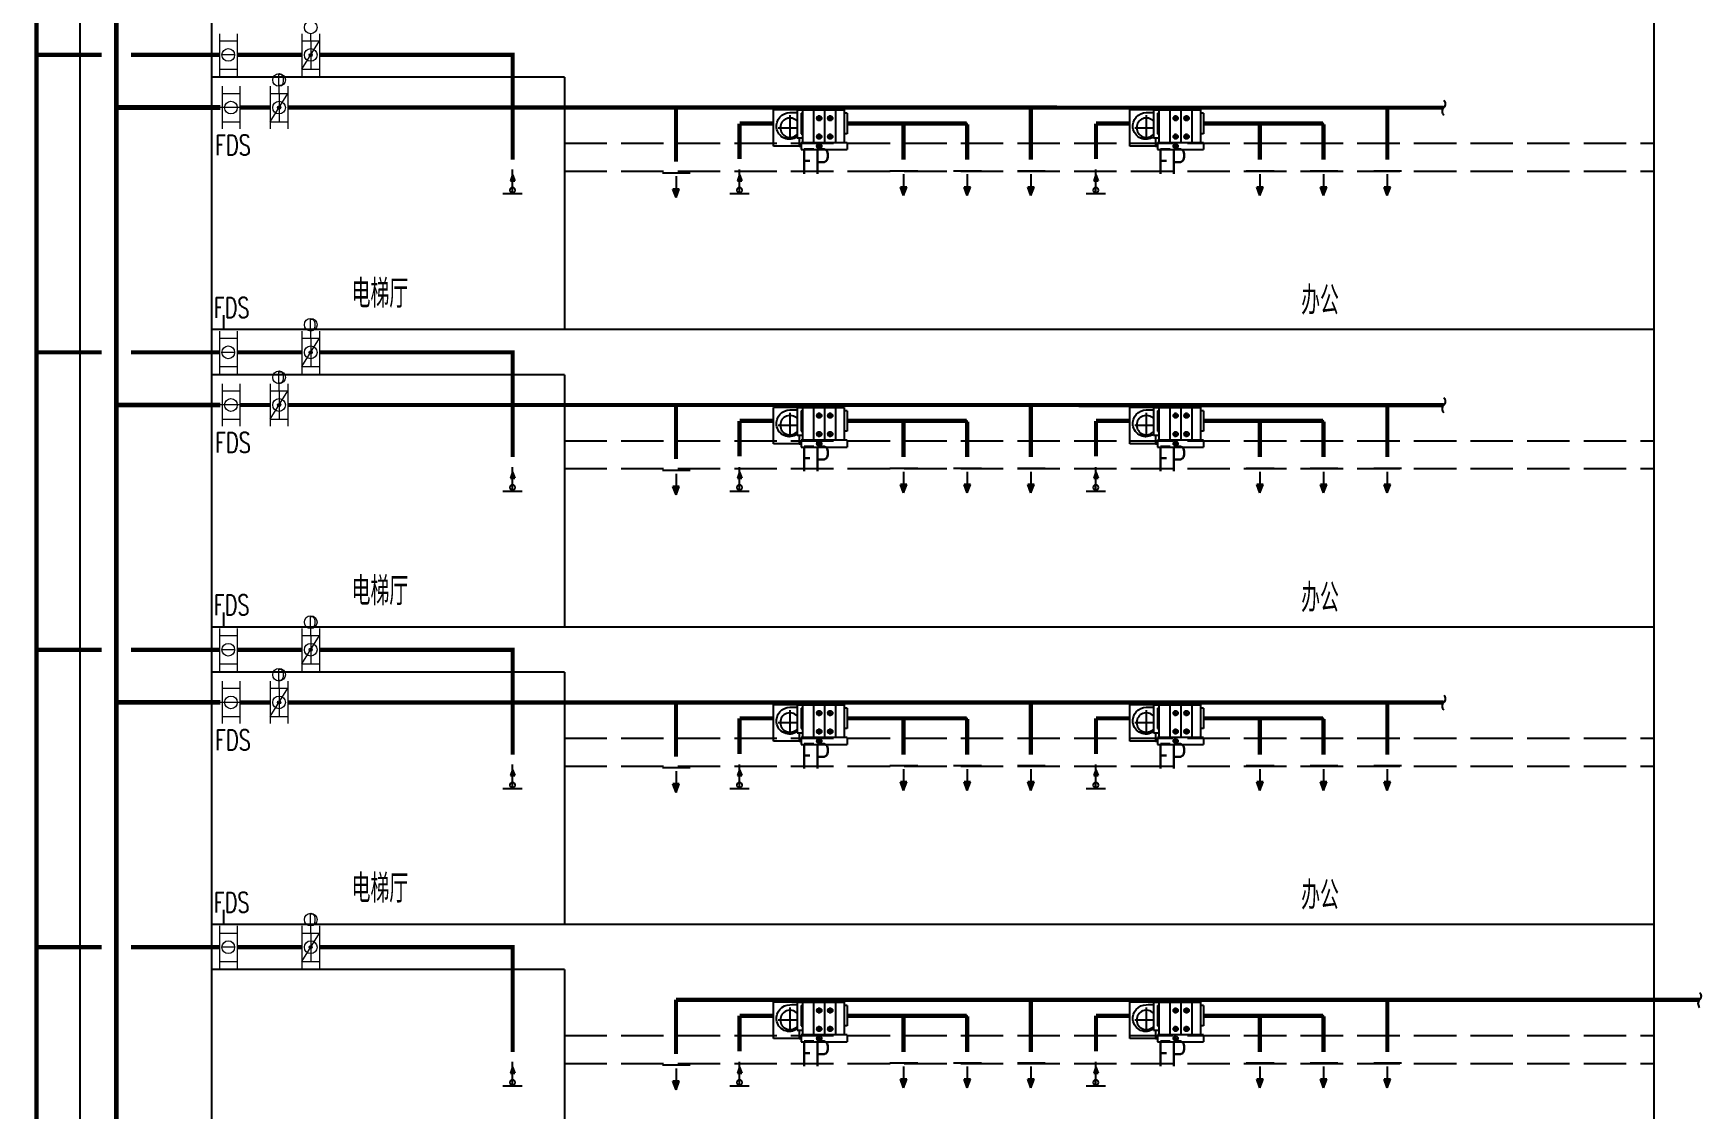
# Model space of a CAD drawing. Extents: x -778003 to -147913, y -2164908 to -814216.
# Drawn here: x -468111 to -444543, y -1069687 to -1054502 of the extents above; entities that cross this region are included whole.
import ezdxf

# ---------------------------------------------------------------- set-up
doc = ezdxf.new("R2010")
doc.units = 0
doc.header["$LTSCALE"] = 1000
doc.header["$MEASUREMENT"] = 0
doc.linetypes.add('虚线B', pattern=[0.8, 0.6, -0.2])
doc.layers.get('0').update_dxf_attribs({"linetype": 'CONTINUOUS'})
for name, color, linetype in [('AC-DIM', 3, 'CONTINUOUS'), ('ACS_COM', 7, 'CONTINUOUS'), ('ACS_风机标注', 2, 'CONTINUOUS'), ('EQUIP', 2, 'CONTINUOUS')]:
    doc.layers.add(name, color=color, linetype=linetype)
doc.layers.add('ACS_FG_FL', color=7, linetype='CONTINUOUS', lineweight=15)
doc.layers.add('ACS_FG_FM', color=7, linetype='CONTINUOUS', lineweight=15)
doc.styles.add('JD', font='ROMANS2.shx', dxfattribs={"width": 0.7, "bigfont": 'HZDF2.shx'})

msp = doc.modelspace()

# ---------------------------------------------------------------- linework, layer by layer
for p, q in [((-467448.6, -1088381.2), (-467448.6, -1046080.8)), ((-465590.9, -1088381.2), (-465590.9, -1046080.8))]:
    msp.add_line(p, q)
at = {"linetype": 'Continuous'}
for p, q in [((-458831.1, -1056475.2), (-459223.9, -1056475.2)), ((-459031.9, -1056521), (-459031.9, -1056821.1)), ((-455617.1, -1056446.8), (-456009.8, -1056446.8)), ((-455817.9, -1056492.7), (-455817.9, -1056792.8)), ((-454717.1, -1056446.8), (-455109.8, -1056446.8)), ((-454917.9, -1056492.7), (-454917.9, -1056792.8)), ((-453817.1, -1056446.8), (-454209.8, -1056446.8)), ((-454017.9, -1056492.7), (-454017.9, -1056792.8)), ((-450582.6, -1056446.8), (-450975.3, -1056446.8)), ((-450783.4, -1056492.7), (-450783.4, -1056792.8)), ((-449682.6, -1056446.8), (-450075.3, -1056446.8)), ((-449883.4, -1056492.7), (-449883.4, -1056792.8)), ((-448782.6, -1056446.8), (-449175.3, -1056446.8)), ((-448983.4, -1056492.7), (-448983.4, -1056792.8)), ((-458986.9, -1056701.1), (-459077, -1056701.1)), ((-459031.9, -1056821.1), (-459077, -1056701.1)), ((-459031.9, -1056821.1), (-458986.9, -1056701.1)), ((-459031.9, -1056821.1), (-458986.9, -1056701.1)), ((-455772.9, -1056672.7), (-455863, -1056672.7)), ((-455817.9, -1056792.8), (-455863, -1056672.7)), ((-455817.9, -1056792.8), (-455772.9, -1056672.7)), ((-455817.9, -1056792.8), (-455772.9, -1056672.7)), ((-454917.9, -1056792.8), (-454963, -1056672.7)), ((-454872.9, -1056672.7), (-454963, -1056672.7)), ((-454917.9, -1056792.8), (-454872.9, -1056672.7)), ((-454917.9, -1056792.8), (-454872.9, -1056672.7)), ((-454017.9, -1056792.8), (-454063, -1056672.7)), ((-453972.9, -1056672.7), (-454063, -1056672.7)), ((-454017.9, -1056792.8), (-453972.9, -1056672.7)), ((-454017.9, -1056792.8), (-453972.9, -1056672.7)), ((-450738.4, -1056672.7), (-450828.5, -1056672.7)), ((-450783.4, -1056792.8), (-450828.5, -1056672.7)), ((-450783.4, -1056792.8), (-450738.4, -1056672.7)), ((-450783.4, -1056792.8), (-450738.4, -1056672.7)), ((-449883.4, -1056792.8), (-449928.5, -1056672.7)), ((-449838.4, -1056672.7), (-449928.5, -1056672.7)), ((-449883.4, -1056792.8), (-449838.4, -1056672.7)), ((-449883.4, -1056792.8), (-449838.4, -1056672.7)), ((-448983.4, -1056792.8), (-449028.5, -1056672.7)), ((-448938.4, -1056672.7), (-449028.5, -1056672.7)), ((-448983.4, -1056792.8), (-448938.4, -1056672.7)), ((-448983.4, -1056792.8), (-448938.4, -1056672.7)), ((-458831.1, -1060675.3), (-459223.9, -1060675.3)), ((-459031.9, -1060721.1), (-459031.9, -1061021.2)), ((-455617.1, -1060646.9), (-456009.8, -1060646.9)), ((-455817.9, -1060692.7), (-455817.9, -1060992.8)), ((-454717.1, -1060646.9), (-455109.8, -1060646.9)), ((-454917.9, -1060692.7), (-454917.9, -1060992.8)), ((-453817.1, -1060646.9), (-454209.8, -1060646.9)), ((-454017.9, -1060692.7), (-454017.9, -1060992.8)), ((-450582.6, -1060646.9), (-450975.3, -1060646.9)), ((-450783.4, -1060692.7), (-450783.4, -1060992.8)), ((-449682.6, -1060646.9), (-450075.3, -1060646.9)), ((-449883.4, -1060692.7), (-449883.4, -1060992.8)), ((-448782.6, -1060646.9), (-449175.3, -1060646.9)), ((-448983.4, -1060692.7), (-448983.4, -1060992.8)), ((-458986.9, -1060901.2), (-459077, -1060901.2)), ((-459031.9, -1061021.2), (-459077, -1060901.2)), ((-459031.9, -1061021.2), (-458986.9, -1060901.2)), ((-459031.9, -1061021.2), (-458986.9, -1060901.2)), ((-455772.9, -1060872.8), (-455863, -1060872.8)), ((-455817.9, -1060992.8), (-455863, -1060872.8)), ((-455817.9, -1060992.8), (-455772.9, -1060872.8)), ((-455817.9, -1060992.8), (-455772.9, -1060872.8)), ((-454917.9, -1060992.8), (-454963, -1060872.8)), ((-454872.9, -1060872.8), (-454963, -1060872.8)), ((-454917.9, -1060992.8), (-454872.9, -1060872.8)), ((-454917.9, -1060992.8), (-454872.9, -1060872.8)), ((-454017.9, -1060992.8), (-454063, -1060872.8)), ((-453972.9, -1060872.8), (-454063, -1060872.8)), ((-454017.9, -1060992.8), (-453972.9, -1060872.8)), ((-454017.9, -1060992.8), (-453972.9, -1060872.8)), ((-450738.4, -1060872.8), (-450828.5, -1060872.8)), ((-450783.4, -1060992.8), (-450828.5, -1060872.8)), ((-450783.4, -1060992.8), (-450738.4, -1060872.8)), ((-450783.4, -1060992.8), (-450738.4, -1060872.8)), ((-449883.4, -1060992.8), (-449928.5, -1060872.8)), ((-449838.4, -1060872.8), (-449928.5, -1060872.8)), ((-449883.4, -1060992.8), (-449838.4, -1060872.8)), ((-449883.4, -1060992.8), (-449838.4, -1060872.8)), ((-448983.4, -1060992.8), (-449028.5, -1060872.8)), ((-448938.4, -1060872.8), (-449028.5, -1060872.8)), ((-448983.4, -1060992.8), (-448938.4, -1060872.8)), ((-448983.4, -1060992.8), (-448938.4, -1060872.8)), ((-458831.1, -1064875.3), (-459223.9, -1064875.3)), ((-459031.9, -1064921.2), (-459031.9, -1065221.3)), ((-455617.1, -1064846.9), (-456009.8, -1064846.9)), ((-455817.9, -1064892.8), (-455817.9, -1065192.9)), ((-454717.1, -1064846.9), (-455109.8, -1064846.9)), ((-454917.9, -1064892.8), (-454917.9, -1065192.9)), ((-453817.1, -1064846.9), (-454209.8, -1064846.9)), ((-454017.9, -1064892.8), (-454017.9, -1065192.9)), ((-450582.6, -1064846.9), (-450975.3, -1064846.9)), ((-450783.4, -1064892.8), (-450783.4, -1065192.9)), ((-449682.6, -1064846.9), (-450075.3, -1064846.9)), ((-449883.4, -1064892.8), (-449883.4, -1065192.9)), ((-448782.6, -1064846.9), (-449175.3, -1064846.9)), ((-448983.4, -1064892.8), (-448983.4, -1065192.9)), ((-458986.9, -1065101.2), (-459077, -1065101.2)), ((-459031.9, -1065221.3), (-459077, -1065101.2)), ((-459031.9, -1065221.3), (-458986.9, -1065101.2)), ((-459031.9, -1065221.3), (-458986.9, -1065101.2)), ((-455772.9, -1065072.8), (-455863, -1065072.8)), ((-455817.9, -1065192.9), (-455863, -1065072.8)), ((-455817.9, -1065192.9), (-455772.9, -1065072.8)), ((-455817.9, -1065192.9), (-455772.9, -1065072.8)), ((-454917.9, -1065192.9), (-454963, -1065072.8)), ((-454872.9, -1065072.8), (-454963, -1065072.8)), ((-454917.9, -1065192.9), (-454872.9, -1065072.8)), ((-454917.9, -1065192.9), (-454872.9, -1065072.8)), ((-454017.9, -1065192.9), (-454063, -1065072.8)), ((-453972.9, -1065072.8), (-454063, -1065072.8)), ((-454017.9, -1065192.9), (-453972.9, -1065072.8)), ((-454017.9, -1065192.9), (-453972.9, -1065072.8)), ((-450738.4, -1065072.8), (-450828.5, -1065072.8)), ((-450783.4, -1065192.9), (-450828.5, -1065072.8)), ((-450783.4, -1065192.9), (-450738.4, -1065072.8)), ((-450783.4, -1065192.9), (-450738.4, -1065072.8)), ((-449883.4, -1065192.9), (-449928.5, -1065072.8)), ((-449838.4, -1065072.8), (-449928.5, -1065072.8)), ((-449883.4, -1065192.9), (-449838.4, -1065072.8)), ((-449883.4, -1065192.9), (-449838.4, -1065072.8)), ((-448983.4, -1065192.9), (-449028.5, -1065072.8)), ((-448938.4, -1065072.8), (-449028.5, -1065072.8)), ((-448983.4, -1065192.9), (-448938.4, -1065072.8)), ((-448983.4, -1065192.9), (-448938.4, -1065072.8)), ((-455617.1, -1069047), (-456009.8, -1069047)), ((-454717.1, -1069047), (-455109.8, -1069047)), ((-453817.1, -1069047), (-454209.8, -1069047)), ((-450582.6, -1069047), (-450975.3, -1069047)), ((-449682.6, -1069047), (-450075.3, -1069047)), ((-448782.6, -1069047), (-449175.3, -1069047)), ((-458831.1, -1069075.4), (-459223.9, -1069075.4)), ((-459031.9, -1069121.2), (-459031.9, -1069421.3)), ((-455772.9, -1069272.9), (-455863, -1069272.9)), ((-455817.9, -1069392.9), (-455863, -1069272.9)), ((-455817.9, -1069092.8), (-455817.9, -1069392.9)), ((-455817.9, -1069392.9), (-455772.9, -1069272.9)), ((-455817.9, -1069392.9), (-455772.9, -1069272.9)), ((-454917.9, -1069392.9), (-454963, -1069272.9)), ((-454872.9, -1069272.9), (-454963, -1069272.9)), ((-454917.9, -1069092.8), (-454917.9, -1069392.9)), ((-454917.9, -1069392.9), (-454872.9, -1069272.9)), ((-454917.9, -1069392.9), (-454872.9, -1069272.9)), ((-454017.9, -1069392.9), (-454063, -1069272.9)), ((-453972.9, -1069272.9), (-454063, -1069272.9)), ((-454017.9, -1069092.8), (-454017.9, -1069392.9)), ((-454017.9, -1069392.9), (-453972.9, -1069272.9)), ((-454017.9, -1069392.9), (-453972.9, -1069272.9)), ((-450738.4, -1069272.9), (-450828.5, -1069272.9)), ((-450783.4, -1069392.9), (-450828.5, -1069272.9)), ((-450783.4, -1069092.8), (-450783.4, -1069392.9)), ((-450783.4, -1069392.9), (-450738.4, -1069272.9)), ((-450783.4, -1069392.9), (-450738.4, -1069272.9)), ((-449883.4, -1069392.9), (-449928.5, -1069272.9)), ((-449838.4, -1069272.9), (-449928.5, -1069272.9)), ((-449883.4, -1069092.8), (-449883.4, -1069392.9)), ((-449883.4, -1069392.9), (-449838.4, -1069272.9)), ((-449883.4, -1069392.9), (-449838.4, -1069272.9)), ((-448983.4, -1069392.9), (-449028.5, -1069272.9)), ((-448938.4, -1069272.9), (-449028.5, -1069272.9)), ((-448983.4, -1069092.8), (-448983.4, -1069392.9)), ((-448983.4, -1069392.9), (-448938.4, -1069272.9)), ((-448983.4, -1069392.9), (-448938.4, -1069272.9)), ((-458986.9, -1069301.3), (-459077, -1069301.3)), ((-459031.9, -1069421.3), (-459077, -1069301.3)), ((-459031.9, -1069421.3), (-458986.9, -1069301.3)), ((-459031.9, -1069421.3), (-458986.9, -1069301.3))]:
    msp.add_line(p, q, dxfattribs=at)
for points in [[(-458986.9, -1056701.1), (-459031.9, -1056821.1), (-459077, -1056701.1)], [(-455772.9, -1056672.7), (-455817.9, -1056792.8), (-455863, -1056672.7)], [(-454872.9, -1056672.7), (-454917.9, -1056792.8), (-454963, -1056672.7)], [(-453972.9, -1056672.7), (-454017.9, -1056792.8), (-454063, -1056672.7)], [(-450738.4, -1056672.7), (-450783.4, -1056792.8), (-450828.5, -1056672.7)], [(-449838.4, -1056672.7), (-449883.4, -1056792.8), (-449928.5, -1056672.7)], [(-448938.4, -1056672.7), (-448983.4, -1056792.8), (-449028.5, -1056672.7)], [(-458986.9, -1060901.2), (-459031.9, -1061021.2), (-459077, -1060901.2)], [(-455772.9, -1060872.8), (-455817.9, -1060992.8), (-455863, -1060872.8)], [(-454872.9, -1060872.8), (-454917.9, -1060992.8), (-454963, -1060872.8)], [(-453972.9, -1060872.8), (-454017.9, -1060992.8), (-454063, -1060872.8)], [(-450738.4, -1060872.8), (-450783.4, -1060992.8), (-450828.5, -1060872.8)], [(-449838.4, -1060872.8), (-449883.4, -1060992.8), (-449928.5, -1060872.8)], [(-448938.4, -1060872.8), (-448983.4, -1060992.8), (-449028.5, -1060872.8)], [(-458986.9, -1065101.2), (-459031.9, -1065221.3), (-459077, -1065101.2)], [(-455772.9, -1065072.8), (-455817.9, -1065192.9), (-455863, -1065072.8)], [(-454872.9, -1065072.8), (-454917.9, -1065192.9), (-454963, -1065072.8)], [(-453972.9, -1065072.8), (-454017.9, -1065192.9), (-454063, -1065072.8)], [(-450738.4, -1065072.8), (-450783.4, -1065192.9), (-450828.5, -1065072.8)], [(-449838.4, -1065072.8), (-449883.4, -1065192.9), (-449928.5, -1065072.8)], [(-448938.4, -1065072.8), (-448983.4, -1065192.9), (-449028.5, -1065072.8)], [(-455772.9, -1069272.9), (-455817.9, -1069392.9), (-455863, -1069272.9)], [(-454872.9, -1069272.9), (-454917.9, -1069392.9), (-454963, -1069272.9)], [(-453972.9, -1069272.9), (-454017.9, -1069392.9), (-454063, -1069272.9)], [(-450738.4, -1069272.9), (-450783.4, -1069392.9), (-450828.5, -1069272.9)], [(-449838.4, -1069272.9), (-449883.4, -1069392.9), (-449928.5, -1069272.9)], [(-448938.4, -1069272.9), (-448983.4, -1069392.9), (-449028.5, -1069272.9)], [(-458986.9, -1069301.3), (-459031.9, -1069421.3), (-459077, -1069301.3)]]:
    msp.add_solid(points, dxfattribs=at)
at = {"layer": 'AC-DIM'}
for p, q in [((-461339.9, -1056500.3), (-461371.5, -1056584.4)), ((-461339.9, -1056500.3), (-461371.5, -1056584.4)), ((-461341.2, -1056753.7), (-461341.2, -1056426.1)), ((-461339.9, -1056500.3), (-461308.4, -1056584.4)), ((-458133.5, -1056500.3), (-458165, -1056584.4)), ((-458133.5, -1056500.3), (-458165, -1056584.4)), ((-458134.7, -1056753.7), (-458134.7, -1056426.1)), ((-458133.5, -1056500.3), (-458102, -1056584.4)), ((-453099, -1056500.3), (-453130.5, -1056584.4)), ((-453099, -1056500.3), (-453130.5, -1056584.4)), ((-453101.5, -1056753.7), (-453101.5, -1056426.1)), ((-453099, -1056500.3), (-453067.5, -1056584.4)), ((-461478.7, -1056765), (-461203.7, -1056765)), ((-461371.5, -1056584.4), (-461308.4, -1056584.4)), ((-458272.2, -1056765), (-457997.3, -1056765)), ((-458165, -1056584.4), (-458102, -1056584.4)), ((-453238.9, -1056765), (-452964, -1056765)), ((-453130.5, -1056584.4), (-453067.5, -1056584.4)), ((-461339.9, -1060700.4), (-461371.5, -1060784.4)), ((-461339.9, -1060700.4), (-461371.5, -1060784.4)), ((-461371.5, -1060784.4), (-461308.4, -1060784.4)), ((-461341.2, -1060953.7), (-461341.2, -1060626.2)), ((-461339.9, -1060700.4), (-461308.4, -1060784.4)), ((-458133.5, -1060700.4), (-458165, -1060784.4)), ((-458133.5, -1060700.4), (-458165, -1060784.4)), ((-458165, -1060784.4), (-458102, -1060784.4)), ((-458134.7, -1060953.7), (-458134.7, -1060626.2)), ((-458133.5, -1060700.4), (-458102, -1060784.4)), ((-453099, -1060700.4), (-453130.5, -1060784.4)), ((-453099, -1060700.4), (-453130.5, -1060784.4)), ((-453130.5, -1060784.4), (-453067.5, -1060784.4)), ((-453101.5, -1060953.7), (-453101.5, -1060626.2)), ((-453099, -1060700.4), (-453067.5, -1060784.4)), ((-461478.7, -1060965.1), (-461203.7, -1060965.1)), ((-458272.2, -1060965.1), (-457997.3, -1060965.1)), ((-453238.9, -1060965.1), (-452964, -1060965.1)), ((-461339.9, -1064900.4), (-461371.5, -1064984.5)), ((-461339.9, -1064900.4), (-461371.5, -1064984.5)), ((-461371.5, -1064984.5), (-461308.4, -1064984.5)), ((-461341.2, -1065153.8), (-461341.2, -1064826.2)), ((-461339.9, -1064900.4), (-461308.4, -1064984.5)), ((-458133.5, -1064900.4), (-458165, -1064984.5)), ((-458133.5, -1064900.4), (-458165, -1064984.5)), ((-458165, -1064984.5), (-458102, -1064984.5)), ((-458134.7, -1065153.8), (-458134.7, -1064826.2)), ((-458133.5, -1064900.4), (-458102, -1064984.5)), ((-453099, -1064900.4), (-453130.5, -1064984.5)), ((-453099, -1064900.4), (-453130.5, -1064984.5)), ((-453130.5, -1064984.5), (-453067.5, -1064984.5)), ((-453101.5, -1065153.8), (-453101.5, -1064826.2)), ((-453099, -1064900.4), (-453067.5, -1064984.5)), ((-461478.7, -1065165.2), (-461203.7, -1065165.2)), ((-458272.2, -1065165.2), (-457997.3, -1065165.2)), ((-453238.9, -1065165.1), (-452964, -1065165.1)), ((-461341.2, -1069353.9), (-461341.2, -1069026.3)), ((-458134.7, -1069353.9), (-458134.7, -1069026.3)), ((-453101.5, -1069353.8), (-453101.5, -1069026.3)), ((-461339.9, -1069100.5), (-461371.5, -1069184.5)), ((-461339.9, -1069100.5), (-461371.5, -1069184.5)), ((-461371.5, -1069184.5), (-461308.4, -1069184.5)), ((-461339.9, -1069100.5), (-461308.4, -1069184.5)), ((-458133.5, -1069100.5), (-458165, -1069184.5)), ((-458133.5, -1069100.5), (-458165, -1069184.5)), ((-458165, -1069184.5), (-458102, -1069184.5)), ((-458133.5, -1069100.5), (-458102, -1069184.5)), ((-453099, -1069100.5), (-453130.5, -1069184.5)), ((-453099, -1069100.5), (-453130.5, -1069184.5)), ((-453130.5, -1069184.5), (-453067.5, -1069184.5)), ((-453099, -1069100.5), (-453067.5, -1069184.5)), ((-461478.7, -1069365.2), (-461203.7, -1069365.2)), ((-458272.2, -1069365.2), (-457997.3, -1069365.2)), ((-453238.9, -1069365.2), (-452964, -1069365.2))]:
    msp.add_line(p, q, dxfattribs=at)
for centre, start, end in [((-461340.9, -1056716.6), 88.0773, 271.9227), ((-461339.6, -1056716.6), 268.0773, 91.9227), ((-458134.4, -1056716.6), 88.0773, 271.9227), ((-458133.2, -1056716.6), 268.0773, 91.9227), ((-453099.9, -1056716.6), 88.0773, 271.9227), ((-453099.9, -1056716.6), 268.0773, 91.9227), ((-461340.9, -1060916.6), 88.0773, 271.9227), ((-461339.6, -1060916.6), 268.0773, 91.9227), ((-458134.4, -1060916.6), 88.0773, 271.9227), ((-458133.2, -1060916.6), 268.0773, 91.9227), ((-453099.9, -1060916.6), 88.0773, 271.9227), ((-453099.9, -1060916.6), 268.0773, 91.9227), ((-461340.9, -1065116.7), 88.0773, 271.9227), ((-461339.6, -1065116.7), 268.0773, 91.9227), ((-458134.4, -1065116.7), 88.0773, 271.9227), ((-458133.2, -1065116.7), 268.0773, 91.9227), ((-453099.9, -1065116.7), 88.0773, 271.9227), ((-453099.9, -1065116.7), 268.0773, 91.9227), ((-461340.9, -1069316.7), 88.0773, 271.9227), ((-461339.6, -1069316.8), 268.0773, 91.9227), ((-458134.4, -1069316.7), 88.0773, 271.9227), ((-458133.2, -1069316.8), 268.0773, 91.9227), ((-453099.9, -1069316.7), 88.0773, 271.9227), ((-453099.9, -1069316.7), 268.0773, 91.9227)]:
    msp.add_arc(centre, 37.1, start, end, dxfattribs=at)
for points in [[(-461371.5, -1056584.4), (-461339.9, -1056500.3), (-461308.4, -1056584.4)], [(-458165, -1056584.4), (-458133.5, -1056500.3), (-458102, -1056584.4)], [(-453130.5, -1056584.4), (-453099, -1056500.3), (-453067.5, -1056584.4)], [(-461371.5, -1060784.4), (-461339.9, -1060700.4), (-461308.4, -1060784.4)], [(-458165, -1060784.4), (-458133.5, -1060700.4), (-458102, -1060784.4)], [(-453130.5, -1060784.4), (-453099, -1060700.4), (-453067.5, -1060784.4)], [(-461371.5, -1064984.5), (-461339.9, -1064900.4), (-461308.4, -1064984.5)], [(-458165, -1064984.5), (-458133.5, -1064900.4), (-458102, -1064984.5)], [(-453130.5, -1064984.5), (-453099, -1064900.4), (-453067.5, -1064984.5)], [(-461371.5, -1069184.5), (-461339.9, -1069100.5), (-461308.4, -1069184.5)], [(-458165, -1069184.5), (-458133.5, -1069100.5), (-458102, -1069184.5)], [(-453130.5, -1069184.5), (-453099, -1069100.5), (-453067.5, -1069184.5)]]:
    msp.add_solid(points, dxfattribs=at)
at = {"layer": 'ACS_COM'}
for p, q in [((-445218.5, -1046080.8), (-445218.5, -1088381.3)), ((-460608.1, -1055122.4), (-465590.9, -1055122.4)), ((-460608.1, -1055122.4), (-460608.1, -1058680.9)), ((-457655.4, -1056096.9), (-457655.4, -1055584.4)), ((-457321.3, -1055584.4), (-457655.4, -1055584.4)), ((-457321.3, -1055584.4), (-456658.4, -1055584.4)), ((-457321.3, -1055584.4), (-457321.3, -1055977.9)), ((-457245.6, -1055584.4), (-457245.6, -1056046.1)), ((-457085.9, -1056046.1), (-457085.9, -1055584.4)), ((-456930.7, -1056046.1), (-456930.7, -1055584.4)), ((-456775.6, -1056046.1), (-456775.6, -1055584.4)), ((-456658.4, -1055584.4), (-456658.4, -1056046.1)), ((-452620.9, -1056096.9), (-452620.9, -1055584.4)), ((-452286.8, -1055584.4), (-452620.9, -1055584.4)), ((-452286.8, -1055584.4), (-451623.9, -1055584.4)), ((-452286.8, -1055584.4), (-452286.8, -1055977.9)), ((-452211, -1055584.4), (-452211, -1056046.1)), ((-452051.4, -1056046.1), (-452051.4, -1055584.4)), ((-451896.2, -1056046.1), (-451896.2, -1055584.4)), ((-451741.1, -1056046.1), (-451741.1, -1055584.4)), ((-451623.9, -1055584.4), (-451623.9, -1056046.1)), ((-457586.8, -1055834.5), (-457321.3, -1055834.5)), ((-457422.3, -1055659.2), (-457422.3, -1055997.4)), ((-457265, -1055631.3), (-457265, -1055919.3)), ((-457265, -1055631.3), (-457245.6, -1055631.3)), ((-456614.5, -1055631.3), (-456658.4, -1055631.3)), ((-456614.5, -1055631.3), (-456614.5, -1055919.3)), ((-452552.3, -1055834.5), (-452286.8, -1055834.5)), ((-452387.8, -1055659.2), (-452387.8, -1055997.4)), ((-452230.5, -1055631.3), (-452230.5, -1055919.3)), ((-452230.5, -1055631.3), (-452211, -1055631.3)), ((-451580, -1055631.3), (-451623.9, -1055631.3)), ((-451580, -1055631.3), (-451580, -1055919.3)), ((-457293, -1056096.9), (-457655.4, -1056096.9)), ((-457321.3, -1055977.9), (-457245.6, -1055977.9)), ((-457293, -1055977.9), (-457293, -1056096.9)), ((-457293, -1056096.9), (-457265, -1056096.9)), ((-457265, -1055919.3), (-457245.6, -1055919.3)), ((-456614.5, -1056046.1), (-457265, -1056046.1)), ((-457265, -1056046.1), (-457265, -1056143.6)), ((-456614.5, -1055919.3), (-456658.4, -1055919.3)), ((-456614.5, -1056046.1), (-456614.5, -1056143.6)), ((-452258.5, -1056096.9), (-452620.9, -1056096.9)), ((-452286.8, -1055977.9), (-452211, -1055977.9)), ((-452258.5, -1055977.9), (-452258.5, -1056096.9)), ((-452258.5, -1056096.9), (-452230.5, -1056096.9)), ((-452230.5, -1055919.3), (-452211, -1055919.3)), ((-451580, -1056046.1), (-452230.5, -1056046.1)), ((-452230.5, -1056046.1), (-452230.5, -1056143.6)), ((-451580, -1055919.3), (-451623.9, -1055919.3)), ((-451580, -1056046.1), (-451580, -1056143.6)), ((-457265, -1056143.6), (-456614.5, -1056143.6)), ((-452230.5, -1056143.6), (-451580, -1056143.6)), ((-465590.9, -1058680.9), (-445218.5, -1058680.9)), ((-465423.6, -1058480.9), (-465423.6, -1058680.9)), ((-460608.1, -1059322.4), (-465590.9, -1059322.4)), ((-460608.1, -1059322.4), (-460608.1, -1062880.9)), ((-457655.4, -1060296.9), (-457655.4, -1059784.4)), ((-457321.3, -1059784.4), (-457655.4, -1059784.4)), ((-457422.3, -1059859.2), (-457422.3, -1060197.4)), ((-457321.3, -1059784.4), (-456658.4, -1059784.4)), ((-457321.3, -1059784.4), (-457321.3, -1060178)), ((-457265, -1059831.4), (-457265, -1060119.4)), ((-457265, -1059831.4), (-457245.6, -1059831.4)), ((-457245.6, -1059784.4), (-457245.6, -1060246.2)), ((-457085.9, -1060246.2), (-457085.9, -1059784.4)), ((-456930.7, -1060246.2), (-456930.7, -1059784.4)), ((-456775.6, -1060246.2), (-456775.6, -1059784.4)), ((-456658.4, -1059784.4), (-456658.4, -1060246.2)), ((-456614.5, -1059831.4), (-456658.4, -1059831.4)), ((-456614.5, -1059831.4), (-456614.5, -1060119.4)), ((-452620.9, -1060296.9), (-452620.9, -1059784.4)), ((-452286.8, -1059784.4), (-452620.9, -1059784.4)), ((-452387.8, -1059859.2), (-452387.8, -1060197.4)), ((-452286.8, -1059784.4), (-451623.9, -1059784.4)), ((-452286.8, -1059784.4), (-452286.8, -1060178)), ((-452230.5, -1059831.4), (-452230.5, -1060119.4)), ((-452230.5, -1059831.4), (-452211, -1059831.4)), ((-452211, -1059784.4), (-452211, -1060246.2)), ((-452051.4, -1060246.2), (-452051.4, -1059784.4)), ((-451896.2, -1060246.2), (-451896.2, -1059784.4)), ((-451741.1, -1060246.2), (-451741.1, -1059784.4)), ((-451623.9, -1059784.4), (-451623.9, -1060246.2)), ((-451580, -1059831.4), (-451623.9, -1059831.4)), ((-451580, -1059831.4), (-451580, -1060119.4)), ((-457586.8, -1060034.5), (-457321.3, -1060034.5)), ((-452552.3, -1060034.5), (-452286.8, -1060034.5)), ((-457293, -1060296.9), (-457655.4, -1060296.9)), ((-457321.3, -1060178), (-457245.6, -1060178)), ((-457293, -1060178), (-457293, -1060296.9)), ((-457293, -1060296.9), (-457265, -1060296.9)), ((-457265, -1060119.4), (-457245.6, -1060119.4)), ((-456614.5, -1060246.2), (-457265, -1060246.2)), ((-457265, -1060246.2), (-457265, -1060343.6)), ((-456614.5, -1060119.4), (-456658.4, -1060119.4)), ((-456614.5, -1060246.2), (-456614.5, -1060343.6)), ((-452258.5, -1060296.9), (-452620.9, -1060296.9)), ((-452286.8, -1060178), (-452211, -1060178)), ((-452258.5, -1060178), (-452258.5, -1060296.9)), ((-452258.5, -1060296.9), (-452230.5, -1060296.9)), ((-452230.5, -1060119.4), (-452211, -1060119.4)), ((-451580, -1060246.2), (-452230.5, -1060246.2)), ((-452230.5, -1060246.2), (-452230.5, -1060343.6)), ((-451580, -1060119.4), (-451623.9, -1060119.4)), ((-451580, -1060246.2), (-451580, -1060343.6)), ((-457265, -1060343.6), (-456614.5, -1060343.6)), ((-452230.5, -1060343.6), (-451580, -1060343.6)), ((-465423.6, -1062680.9), (-465423.6, -1062880.9)), ((-465590.9, -1062881), (-445218.5, -1062881)), ((-460608.1, -1063522.5), (-465590.9, -1063522.5)), ((-460608.1, -1063522.5), (-460608.1, -1067081)), ((-457655.4, -1064497), (-457655.4, -1063984.5)), ((-457321.3, -1063984.5), (-457655.4, -1063984.5)), ((-457422.3, -1064059.3), (-457422.3, -1064397.5)), ((-457321.3, -1063984.5), (-456658.4, -1063984.5)), ((-457321.3, -1063984.5), (-457321.3, -1064378)), ((-457265, -1064031.5), (-457265, -1064319.5)), ((-457265, -1064031.5), (-457245.6, -1064031.5)), ((-457245.6, -1063984.5), (-457245.6, -1064446.2)), ((-457085.9, -1064446.2), (-457085.9, -1063984.5)), ((-456930.7, -1064446.2), (-456930.7, -1063984.5)), ((-456775.6, -1064446.2), (-456775.6, -1063984.5)), ((-456658.4, -1063984.5), (-456658.4, -1064446.2)), ((-456614.5, -1064031.5), (-456658.4, -1064031.5)), ((-456614.5, -1064031.5), (-456614.5, -1064319.5)), ((-452620.9, -1064497), (-452620.9, -1063984.5)), ((-452286.8, -1063984.5), (-452620.9, -1063984.5)), ((-452387.8, -1064059.3), (-452387.8, -1064397.5)), ((-452286.8, -1063984.5), (-451623.9, -1063984.5)), ((-452286.8, -1063984.5), (-452286.8, -1064378)), ((-452230.5, -1064031.5), (-452230.5, -1064319.5)), ((-452230.5, -1064031.5), (-452211, -1064031.5)), ((-452211, -1063984.5), (-452211, -1064446.2)), ((-452051.4, -1064446.2), (-452051.4, -1063984.5)), ((-451896.2, -1064446.2), (-451896.2, -1063984.5)), ((-451741.1, -1064446.2), (-451741.1, -1063984.5)), ((-451623.9, -1063984.5), (-451623.9, -1064446.2)), ((-451580, -1064031.5), (-451623.9, -1064031.5)), ((-451580, -1064031.5), (-451580, -1064319.5)), ((-457586.8, -1064234.6), (-457321.3, -1064234.6)), ((-457265, -1064319.5), (-457245.6, -1064319.5)), ((-456614.5, -1064319.5), (-456658.4, -1064319.5)), ((-452552.3, -1064234.6), (-452286.8, -1064234.6)), ((-452230.5, -1064319.5), (-452211, -1064319.5)), ((-451580, -1064319.5), (-451623.9, -1064319.5)), ((-457293, -1064497), (-457655.4, -1064497)), ((-457321.3, -1064378), (-457245.6, -1064378)), ((-457293, -1064378), (-457293, -1064497)), ((-457293, -1064497), (-457265, -1064497)), ((-456614.5, -1064446.2), (-457265, -1064446.2)), ((-457265, -1064446.2), (-457265, -1064543.7)), ((-457265, -1064543.7), (-456614.5, -1064543.7)), ((-456614.5, -1064446.2), (-456614.5, -1064543.7)), ((-452258.5, -1064497), (-452620.9, -1064497)), ((-452286.8, -1064378), (-452211, -1064378)), ((-452258.5, -1064378), (-452258.5, -1064497)), ((-452258.5, -1064497), (-452230.5, -1064497)), ((-451580, -1064446.2), (-452230.5, -1064446.2)), ((-452230.5, -1064446.2), (-452230.5, -1064543.7)), ((-452230.5, -1064543.7), (-451580, -1064543.7)), ((-451580, -1064446.2), (-451580, -1064543.7)), ((-465423.6, -1066881), (-465423.6, -1067081)), ((-465590.9, -1067081), (-445218.5, -1067081)), ((-460608.1, -1067722.5), (-465590.9, -1067722.5)), ((-460608.1, -1067722.5), (-460608.1, -1071281)), ((-457655.4, -1068697), (-457655.4, -1068184.5)), ((-457321.3, -1068184.5), (-457655.4, -1068184.5)), ((-457422.3, -1068259.3), (-457422.3, -1068597.6)), ((-457321.3, -1068184.5), (-456658.4, -1068184.5)), ((-457321.3, -1068184.5), (-457321.3, -1068578.1)), ((-457265, -1068231.5), (-457265, -1068519.5)), ((-457265, -1068231.5), (-457245.6, -1068231.5)), ((-457245.6, -1068184.5), (-457245.6, -1068646.3)), ((-457085.9, -1068646.3), (-457085.9, -1068184.5)), ((-456930.7, -1068646.3), (-456930.7, -1068184.5)), ((-456775.6, -1068646.3), (-456775.6, -1068184.5)), ((-456658.4, -1068184.5), (-456658.4, -1068646.3)), ((-456614.5, -1068231.5), (-456658.4, -1068231.5)), ((-456614.5, -1068231.5), (-456614.5, -1068519.5)), ((-452620.9, -1068697), (-452620.9, -1068184.5)), ((-452286.8, -1068184.5), (-452620.9, -1068184.5)), ((-452387.8, -1068259.3), (-452387.8, -1068597.6)), ((-452286.8, -1068184.5), (-451623.9, -1068184.5)), ((-452286.8, -1068184.5), (-452286.8, -1068578.1)), ((-452230.5, -1068231.5), (-452230.5, -1068519.5)), ((-452230.5, -1068231.5), (-452211, -1068231.5)), ((-452211, -1068184.5), (-452211, -1068646.3)), ((-452051.4, -1068646.3), (-452051.4, -1068184.5)), ((-451896.2, -1068646.3), (-451896.2, -1068184.5)), ((-451741.1, -1068646.3), (-451741.1, -1068184.5)), ((-451623.9, -1068184.5), (-451623.9, -1068646.3)), ((-451580, -1068231.5), (-451623.9, -1068231.5)), ((-451580, -1068231.5), (-451580, -1068519.5)), ((-457586.8, -1068434.6), (-457321.3, -1068434.6)), ((-457321.3, -1068578.1), (-457245.6, -1068578.1)), ((-457293, -1068578.1), (-457293, -1068697)), ((-457265, -1068519.5), (-457245.6, -1068519.5)), ((-456614.5, -1068519.5), (-456658.4, -1068519.5)), ((-452552.3, -1068434.6), (-452286.8, -1068434.6)), ((-452286.8, -1068578.1), (-452211, -1068578.1)), ((-452258.5, -1068578.1), (-452258.5, -1068697)), ((-452230.5, -1068519.5), (-452211, -1068519.5)), ((-451580, -1068519.5), (-451623.9, -1068519.5)), ((-457293, -1068697), (-457655.4, -1068697)), ((-457293, -1068697), (-457265, -1068697)), ((-456614.5, -1068646.3), (-457265, -1068646.3)), ((-457265, -1068646.3), (-457265, -1068743.7)), ((-457265, -1068743.7), (-456614.5, -1068743.7)), ((-456614.5, -1068646.3), (-456614.5, -1068743.7)), ((-452258.5, -1068697), (-452620.9, -1068697)), ((-452258.5, -1068697), (-452230.5, -1068697)), ((-451580, -1068646.3), (-452230.5, -1068646.3)), ((-452230.5, -1068646.3), (-452230.5, -1068743.7)), ((-452230.5, -1068743.7), (-451580, -1068743.7)), ((-451580, -1068646.3), (-451580, -1068743.7))]:
    msp.add_line(p, q, dxfattribs=at)
at = {"layer": 'ACS_COM', "color": 1}
for p, q in [((-457052.4, -1055700.9), (-456962.1, -1055700.9)), ((-457008.3, -1055742.8), (-457008.3, -1055658.1)), ((-456897.3, -1055700.9), (-456807, -1055700.9)), ((-456853.2, -1055742.8), (-456853.2, -1055658.1)), ((-452017.9, -1055700.9), (-451927.6, -1055700.9)), ((-451973.8, -1055742.8), (-451973.8, -1055658.1)), ((-451862.7, -1055700.9), (-451772.5, -1055700.9)), ((-451818.7, -1055742.8), (-451818.7, -1055658.1)), ((-457052.4, -1055960.7), (-456962.1, -1055960.7)), ((-457052.4, -1056094.9), (-456962.1, -1056094.9)), ((-457008.3, -1056002.5), (-457008.3, -1055917.9)), ((-457008.3, -1056136.8), (-457008.3, -1056052.1)), ((-456897.3, -1055960.7), (-456807, -1055960.7)), ((-456853.2, -1056002.5), (-456853.2, -1055917.9)), ((-452017.9, -1055960.7), (-451927.6, -1055960.7)), ((-452017.9, -1056094.9), (-451927.6, -1056094.9)), ((-451973.8, -1056002.5), (-451973.8, -1055917.9)), ((-451973.8, -1056136.8), (-451973.8, -1056052.1)), ((-451862.7, -1055960.7), (-451772.5, -1055960.7)), ((-451818.7, -1056002.5), (-451818.7, -1055917.9)), ((-457008.3, -1059942.8), (-457008.3, -1059858.2)), ((-456853.2, -1059942.8), (-456853.2, -1059858.2)), ((-451973.8, -1059942.8), (-451973.8, -1059858.2)), ((-451818.7, -1059942.8), (-451818.7, -1059858.2)), ((-457052.4, -1059901), (-456962.1, -1059901)), ((-456897.3, -1059901), (-456807, -1059901)), ((-452017.9, -1059901), (-451927.6, -1059901)), ((-451862.7, -1059901), (-451772.5, -1059901)), ((-457052.4, -1060160.8), (-456962.1, -1060160.8)), ((-457052.4, -1060295), (-456962.1, -1060295)), ((-457008.3, -1060202.6), (-457008.3, -1060117.9)), ((-457008.3, -1060336.8), (-457008.3, -1060252.2)), ((-456897.3, -1060160.8), (-456807, -1060160.8)), ((-456853.2, -1060202.6), (-456853.2, -1060117.9)), ((-452017.9, -1060160.8), (-451927.6, -1060160.8)), ((-452017.9, -1060295), (-451927.6, -1060295)), ((-451973.8, -1060202.6), (-451973.8, -1060117.9)), ((-451973.8, -1060336.8), (-451973.8, -1060252.2)), ((-451862.7, -1060160.8), (-451772.5, -1060160.8)), ((-451818.7, -1060202.6), (-451818.7, -1060117.9)), ((-457052.4, -1064101), (-456962.1, -1064101)), ((-457008.3, -1064142.9), (-457008.3, -1064058.2)), ((-456897.3, -1064101), (-456807, -1064101)), ((-456853.2, -1064142.9), (-456853.2, -1064058.2)), ((-452017.9, -1064101), (-451927.6, -1064101)), ((-451973.8, -1064142.9), (-451973.8, -1064058.2)), ((-451862.7, -1064101), (-451772.5, -1064101)), ((-451818.7, -1064142.9), (-451818.7, -1064058.2)), ((-457008.3, -1064402.6), (-457008.3, -1064318)), ((-456853.2, -1064402.6), (-456853.2, -1064318)), ((-451973.8, -1064402.6), (-451973.8, -1064318)), ((-451818.7, -1064402.6), (-451818.7, -1064318)), ((-457052.4, -1064360.8), (-456962.1, -1064360.8)), ((-457052.4, -1064495), (-456962.1, -1064495)), ((-457008.3, -1064536.9), (-457008.3, -1064452.2)), ((-456897.3, -1064360.8), (-456807, -1064360.8)), ((-452017.9, -1064360.8), (-451927.6, -1064360.8)), ((-452017.9, -1064495), (-451927.6, -1064495)), ((-451973.8, -1064536.9), (-451973.8, -1064452.2)), ((-451862.7, -1064360.8), (-451772.5, -1064360.8)), ((-457052.4, -1068301.1), (-456962.1, -1068301.1)), ((-457008.3, -1068342.9), (-457008.3, -1068258.3)), ((-456897.3, -1068301.1), (-456807, -1068301.1)), ((-456853.2, -1068342.9), (-456853.2, -1068258.3)), ((-452017.9, -1068301.1), (-451927.6, -1068301.1)), ((-451973.8, -1068342.9), (-451973.8, -1068258.3)), ((-451862.7, -1068301.1), (-451772.5, -1068301.1)), ((-451818.7, -1068342.9), (-451818.7, -1068258.3)), ((-457052.4, -1068560.9), (-456962.1, -1068560.9)), ((-457008.3, -1068602.7), (-457008.3, -1068518)), ((-456897.3, -1068560.9), (-456807, -1068560.9)), ((-456853.2, -1068602.7), (-456853.2, -1068518)), ((-452017.9, -1068560.9), (-451927.6, -1068560.9)), ((-451973.8, -1068602.7), (-451973.8, -1068518)), ((-451862.7, -1068560.9), (-451772.5, -1068560.9)), ((-451818.7, -1068602.7), (-451818.7, -1068518)), ((-457052.4, -1068695.1), (-456962.1, -1068695.1)), ((-457008.3, -1068736.9), (-457008.3, -1068652.3)), ((-452017.9, -1068695.1), (-451927.6, -1068695.1)), ((-451973.8, -1068736.9), (-451973.8, -1068652.3))]:
    msp.add_line(p, q, dxfattribs=at)
at = {"layer": 'ACS_COM', "linetype": '虚线B'}
for p, q in [((-460608.1, -1056054.5), (-445218.5, -1056054.5)), ((-460608.1, -1056448.6), (-445218.5, -1056448.6)), ((-460608.1, -1060254.5), (-445218.5, -1060254.5)), ((-460608.1, -1060648.6), (-445218.5, -1060648.6)), ((-460608.1, -1064454.6), (-445218.5, -1064454.6)), ((-460608.1, -1064848.7), (-445218.5, -1064848.7)), ((-460608.1, -1068654.6), (-445218.5, -1068654.6)), ((-460608.1, -1069048.7), (-445218.5, -1069048.7))]:
    msp.add_line(p, q, dxfattribs=at)
at = {"layer": 'ACS_COM', "color": 5, "const_width": 60}
for points in [[(-465483.3, -1046407), (-468067.8, -1046406.9), (-468067.8, -1084207.4), (-467144.3, -1084207.4)], [(-468067.8, -1054807.1), (-467144.3, -1054807.1)], [(-466732.3, -1054807.1), (-465483.3, -1054807.1)], [(-465233.3, -1054807.1), (-464317.7, -1054807.1)], [(-464067.7, -1054807.1), (-461339.9, -1054807.1), (-461339.9, -1056286.5)], [(-468067.8, -1059007.2), (-467144.3, -1059007.1)], [(-466732.3, -1059007.1), (-465483.3, -1059007.1)], [(-465233.3, -1059007.1), (-464317.7, -1059007.1)], [(-464067.7, -1059007.1), (-461339.9, -1059007.1), (-461339.9, -1060486.6)], [(-468067.8, -1063207.2), (-467144.3, -1063207.2)], [(-466732.3, -1063207.2), (-465483.3, -1063207.2)], [(-465233.3, -1063207.2), (-464317.7, -1063207.2)], [(-464067.7, -1063207.2), (-461339.9, -1063207.2), (-461339.9, -1064686.6)], [(-468067.8, -1067407.3), (-467144.3, -1067407.2)], [(-466732.3, -1067407.2), (-465483.3, -1067407.2)], [(-465233.3, -1067407.2), (-464317.7, -1067407.2)], [(-464067.7, -1067407.2), (-461339.9, -1067407.2), (-461339.9, -1068886.7)]]:
    msp.add_lwpolyline(points, dxfattribs=at)
at = {"layer": 'ACS_COM', "color": 2}
msp.add_lwpolyline([(-469048.1, -1046795.7, 69, 69, 0), (-466938.9, -1046795.7, 68.6, 68.6, 0), (-466938.8, -1084950.3, 68.6, 68.6, 0), (-465470.1, -1084950.4, 68.6, 68.6, 0)], format="xyseb", dxfattribs=at)
for points, const_width in [([(-466938.9, -1055550), (-465470.2, -1055550)], 68.6), ([(-465195.2, -1055550), (-464764.4, -1055550)], 60), ([(-464514.4, -1055550), (-448186.6, -1055551.4)], 60), ([(-459031.9, -1055550.1), (-459031.9, -1056314.9)], 60), ([(-454017.9, -1055550.4), (-454017.9, -1056286.5)], 60), ([(-448983.4, -1055550.8), (-448983.4, -1056286.5)], 60), ([(-458133.5, -1055775.3), (-457665.4, -1055775.3)], 60), ([(-458133.5, -1055775.3), (-458133.5, -1056276.5)], 60), ([(-456614.5, -1055775.3), (-454927.9, -1055775.3)], 60), ([(-455817.9, -1055785.3), (-455817.9, -1056286.5)], 60), ([(-454917.9, -1055785.3), (-454917.9, -1056286.5)], 60), ([(-453099, -1055775.3), (-452630.9, -1055775.3)], 60), ([(-453099, -1055775.3), (-453099, -1056276.5)], 60), ([(-451580, -1055775.3), (-449893.4, -1055775.3)], 60), ([(-450783.4, -1055785.3), (-450783.4, -1056286.5)], 60), ([(-449883.4, -1055785.3), (-449883.4, -1056286.5)], 60), ([(-466938.9, -1059750), (-465470.2, -1059750.1)], 68.6), ([(-465195.2, -1059750.1), (-464764.4, -1059750.1)], 60), ([(-464514.4, -1059750.1), (-448186.6, -1059751.4)], 60), ([(-459031.9, -1059750.2), (-459031.9, -1060515)], 60), ([(-454017.9, -1059750.5), (-454017.9, -1060486.6)], 60), ([(-448983.4, -1059750.8), (-448983.4, -1060486.6)], 60), ([(-458133.5, -1059975.4), (-457665.4, -1059975.4)], 60), ([(-458133.5, -1059975.4), (-458133.5, -1060476.6)], 60), ([(-456614.5, -1059975.4), (-454927.9, -1059975.4)], 60), ([(-455817.9, -1059985.4), (-455817.9, -1060486.6)], 60), ([(-454917.9, -1059985.4), (-454917.9, -1060486.6)], 60), ([(-453099, -1059975.4), (-452630.9, -1059975.4)], 60), ([(-453099, -1059975.4), (-453099, -1060476.6)], 60), ([(-451580, -1059975.4), (-449893.4, -1059975.4)], 60), ([(-450783.4, -1059985.4), (-450783.4, -1060486.6)], 60), ([(-449883.4, -1059985.4), (-449883.4, -1060486.6)], 60), ([(-466938.9, -1063950.1), (-465470.2, -1063950.1)], 68.6), ([(-465195.2, -1063950.1), (-464764.4, -1063950.1)], 60), ([(-464514.4, -1063950.1), (-448186.6, -1063951.5)], 60), ([(-459031.9, -1063950.2), (-459031.9, -1064715)], 60), ([(-454017.9, -1063950.6), (-454017.9, -1064686.6)], 60), ([(-448983.4, -1063950.9), (-448983.4, -1064686.6)], 60), ([(-458133.5, -1064175.5), (-457665.4, -1064175.5)], 60), ([(-458133.5, -1064175.5), (-458133.5, -1064676.6)], 60), ([(-456614.5, -1064175.5), (-454927.9, -1064175.5)], 60), ([(-455817.9, -1064185.5), (-455817.9, -1064686.6)], 60), ([(-454917.9, -1064185.5), (-454917.9, -1064686.6)], 60), ([(-453099, -1064175.5), (-452630.9, -1064175.5)], 60), ([(-453099, -1064175.5), (-453099, -1064676.6)], 60), ([(-451580, -1064175.5), (-449893.4, -1064175.5)], 60), ([(-450783.4, -1064185.5), (-450783.4, -1064686.6)], 60), ([(-449883.4, -1064185.5), (-449883.4, -1064686.6)], 60), ([(-459031.9, -1068150.3), (-459031.9, -1068915.1)], 60), ([(-459031.9, -1068150.6), (-444572.7, -1068151.5)], 60), ([(-454017.9, -1068150.6), (-454017.9, -1068886.7)], 60), ([(-448983.4, -1068150.9), (-448983.4, -1068886.7)], 60), ([(-458133.5, -1068375.5), (-457665.4, -1068375.5)], 60), ([(-458133.5, -1068375.5), (-458133.5, -1068876.7)], 60), ([(-456614.5, -1068375.5), (-454927.9, -1068375.5)], 60), ([(-455817.9, -1068385.5), (-455817.9, -1068886.7)], 60), ([(-454917.9, -1068385.5), (-454917.9, -1068886.7)], 60), ([(-453099, -1068375.5), (-452630.9, -1068375.5)], 60), ([(-453099, -1068375.5), (-453099, -1068876.7)], 60), ([(-451580, -1068375.5), (-449893.4, -1068375.5)], 60), ([(-450783.4, -1068385.5), (-450783.4, -1068886.7)], 60), ([(-449883.4, -1068385.5), (-449883.4, -1068886.7)], 60)]:
    msp.add_lwpolyline(points, dxfattribs=dict(at, const_width=const_width))
at = {"layer": 'ACS_COM'}
for points in [[(-457321.3, -1055962.3, -0.575851), (-457611.7, -1055834.5, -0.4414271), (-457422.3, -1055618.7, -0.0036915), (-457321.3, -1055617.6, -0.0036915)], [(-452286.8, -1055962.3, -0.575851), (-452577.2, -1055834.5, -0.4414271), (-452387.8, -1055618.7, -0.0036915), (-452286.8, -1055617.6, -0.0036915)], [(-457321.3, -1060162.4, -0.575851), (-457611.7, -1060034.5, -0.4414271), (-457422.3, -1059818.8, -0.0036915), (-457321.3, -1059817.6, -0.0036915)], [(-452286.8, -1060162.4, -0.575851), (-452577.2, -1060034.5, -0.4414271), (-452387.8, -1059818.8, -0.0036915), (-452286.8, -1059817.6, -0.0036915)], [(-457321.3, -1064362.4, -0.575851), (-457611.7, -1064234.6, -0.4414271), (-457422.3, -1064018.8, -0.0036915), (-457321.3, -1064017.7, -0.0036915)], [(-452286.8, -1064362.4, -0.575851), (-452577.2, -1064234.6, -0.4414271), (-452387.8, -1064018.8, -0.0036915), (-452286.8, -1064017.7, -0.0036915)], [(-457321.3, -1068562.5, -0.575851), (-457611.7, -1068434.6, -0.4414271), (-457422.3, -1068218.9, -0.0036915), (-457321.3, -1068217.7, -0.0036915)], [(-452286.8, -1068562.5, -0.575851), (-452577.2, -1068434.6, -0.4414271), (-452387.8, -1068218.9, -0.0036915), (-452286.8, -1068217.7, -0.0036915)]]:
    msp.add_lwpolyline(points, format="xyb", dxfattribs=at)
at = {"layer": 'ACS_COM', "color": 1}
for centre in [(-457008.3, -1055700.9), (-456853.2, -1055700.9), (-451973.8, -1055700.9), (-451818.7, -1055700.9), (-457008.3, -1055960.7), (-457008.3, -1056094.9), (-456853.2, -1055960.7), (-451973.8, -1055960.7), (-451973.8, -1056094.9), (-451818.7, -1055960.7), (-457008.3, -1059901), (-456853.2, -1059901), (-451973.8, -1059901), (-451818.7, -1059901), (-457008.3, -1060160.8), (-457008.3, -1060295), (-456853.2, -1060160.8), (-451973.8, -1060160.8), (-451973.8, -1060295), (-451818.7, -1060160.8), (-457008.3, -1064101), (-456853.2, -1064101), (-451973.8, -1064101), (-451818.7, -1064101), (-457008.3, -1064360.8), (-456853.2, -1064360.8), (-451973.8, -1064360.8), (-451818.7, -1064360.8), (-457008.3, -1064495), (-451973.8, -1064495), (-457008.3, -1068301.1), (-456853.2, -1068301.1), (-451973.8, -1068301.1), (-451818.7, -1068301.1), (-457008.3, -1068560.9), (-456853.2, -1068560.9), (-451973.8, -1068560.9), (-451818.7, -1068560.9), (-457008.3, -1068695.1), (-451973.8, -1068695.1)]:
    msp.add_circle(centre, 32.4, dxfattribs=at)
at = {"layer": 'ACS_COM'}
for centre in [(-457422.3, -1055834.5), (-452387.8, -1055834.5), (-457422.3, -1060034.5), (-452387.8, -1060034.5), (-457422.3, -1064234.6), (-452387.8, -1064234.6), (-457422.3, -1068434.6), (-452387.8, -1068434.6)]:
    msp.add_arc(centre, 136.5, 42.28046, 317.71954, dxfattribs=at)
at = {"layer": 'ACS_COM', "color": 2}
for centre in [(-455827.9, -1055785.3), (-454927.9, -1055785.3), (-454927.9, -1055785.3), (-454027.9, -1055785.3), (-454027.9, -1055785.3), (-450793.4, -1055785.3), (-449893.4, -1055785.3), (-449893.4, -1055785.3), (-448993.4, -1055785.3), (-448993.4, -1055785.3), (-455827.9, -1059985.4), (-454927.9, -1059985.4), (-454927.9, -1059985.4), (-454027.9, -1059985.4), (-454027.9, -1059985.4), (-450793.4, -1059985.4), (-449893.4, -1059985.4), (-449893.4, -1059985.4), (-448993.4, -1059985.4), (-448993.4, -1059985.4), (-455827.9, -1064185.5), (-454927.9, -1064185.5), (-454927.9, -1064185.5), (-454027.9, -1064185.5), (-454027.9, -1064185.5), (-450793.4, -1064185.5), (-449893.4, -1064185.5), (-449893.4, -1064185.5), (-448993.4, -1064185.5), (-448993.4, -1064185.5), (-455827.9, -1068385.5), (-454927.9, -1068385.5), (-454927.9, -1068385.5), (-454027.9, -1068385.5), (-454027.9, -1068385.5), (-450793.4, -1068385.5), (-449893.4, -1068385.5), (-449893.4, -1068385.5), (-448993.4, -1068385.5), (-448993.4, -1068385.5)]:
    msp.add_arc(centre, 10, 0, 90, dxfattribs=at)
at = {"layer": 'ACS_FG_FL'}
for p, q in [((-465483.3, -1054507.1), (-465483.3, -1055107.1)), ((-465483.3, -1054607.1), (-465233.3, -1054607.1)), ((-465233.3, -1054507.1), (-465233.3, -1055107.1)), ((-464317.7, -1054507.1), (-464317.7, -1055107.1)), ((-464317.7, -1054607.1), (-464067.7, -1054607.1)), ((-464067.7, -1054507.1), (-464067.7, -1055107.1)), ((-465483.3, -1055007.1), (-465233.3, -1055007.1)), ((-464317.7, -1055007.1), (-464067.7, -1055007.1)), ((-465445.2, -1055250), (-465445.2, -1055850)), ((-465445.2, -1055350), (-465195.2, -1055350)), ((-465195.2, -1055250), (-465195.2, -1055850)), ((-464764.4, -1055250), (-464764.4, -1055850)), ((-464764.4, -1055350), (-464514.4, -1055350)), ((-464514.4, -1055250), (-464514.4, -1055850)), ((-465445.2, -1055750), (-465195.2, -1055750)), ((-464764.4, -1055750), (-464514.4, -1055750)), ((-465483.3, -1058707.1), (-465483.3, -1059307.1)), ((-465483.3, -1058807.1), (-465233.3, -1058807.1)), ((-465233.3, -1058707.1), (-465233.3, -1059307.1)), ((-464317.7, -1058707.1), (-464317.7, -1059307.1)), ((-464317.7, -1058807.1), (-464067.7, -1058807.1)), ((-464067.7, -1058707.1), (-464067.7, -1059307.1)), ((-465483.3, -1059207.1), (-465233.3, -1059207.1)), ((-464317.7, -1059207.1), (-464067.7, -1059207.1)), ((-465445.2, -1059450.1), (-465445.2, -1060050.1)), ((-465445.2, -1059550.1), (-465195.2, -1059550.1)), ((-465195.2, -1059450.1), (-465195.2, -1060050.1)), ((-464764.4, -1059450.1), (-464764.4, -1060050.1)), ((-464764.4, -1059550.1), (-464514.4, -1059550.1)), ((-464514.4, -1059450.1), (-464514.4, -1060050.1)), ((-465445.2, -1059950.1), (-465195.2, -1059950.1)), ((-464764.4, -1059950.1), (-464514.4, -1059950.1)), ((-465483.3, -1062907.2), (-465483.3, -1063507.2)), ((-465233.3, -1062907.2), (-465233.3, -1063507.2)), ((-464317.7, -1062907.2), (-464317.7, -1063507.2)), ((-464067.7, -1062907.2), (-464067.7, -1063507.2)), ((-465483.3, -1063007.2), (-465233.3, -1063007.2)), ((-464317.7, -1063007.2), (-464067.7, -1063007.2)), ((-465483.3, -1063407.2), (-465233.3, -1063407.2)), ((-464317.7, -1063407.2), (-464067.7, -1063407.2)), ((-465445.2, -1063650.1), (-465445.2, -1064250.1)), ((-465445.2, -1063750.1), (-465195.2, -1063750.1)), ((-465195.2, -1063650.1), (-465195.2, -1064250.1)), ((-464764.4, -1063650.1), (-464764.4, -1064250.1)), ((-464764.4, -1063750.1), (-464514.4, -1063750.1)), ((-464514.4, -1063650.1), (-464514.4, -1064250.1)), ((-465445.2, -1064150.1), (-465195.2, -1064150.1)), ((-464764.4, -1064150.1), (-464514.4, -1064150.1)), ((-465483.3, -1067107.2), (-465483.3, -1067707.2)), ((-465233.3, -1067107.2), (-465233.3, -1067707.2)), ((-464317.7, -1067107.2), (-464317.7, -1067707.2)), ((-464067.7, -1067107.2), (-464067.7, -1067707.2)), ((-465483.3, -1067207.2), (-465233.3, -1067207.2)), ((-464317.7, -1067207.2), (-464067.7, -1067207.2)), ((-465483.3, -1067607.2), (-465233.3, -1067607.2)), ((-464317.7, -1067607.2), (-464067.7, -1067607.2))]:
    msp.add_line(p, q, dxfattribs=at)
at = {"layer": 'ACS_FG_FM'}
for p, q in [((-464317.7, -1055007.1), (-464067.7, -1054607.1)), ((-464192.7, -1054607.1), (-464192.7, -1054507.1)), ((-464192.7, -1054607.1), (-464192.7, -1055007.1)), ((-465263.1, -1054807.1), (-465453.6, -1054807.1)), ((-464764.4, -1055750), (-464514.4, -1055350)), ((-464639.4, -1055350), (-464639.4, -1055250)), ((-464639.4, -1055350), (-464639.4, -1055750)), ((-465170.2, -1055550), (-465470.2, -1055550)), ((-464317.7, -1059207.1), (-464067.7, -1058807.1)), ((-464192.7, -1058807.1), (-464192.7, -1058707.1)), ((-464192.7, -1058807.1), (-464192.7, -1059207.1)), ((-465263.1, -1059007.1), (-465453.6, -1059007.1)), ((-464764.4, -1059950.1), (-464514.4, -1059550.1)), ((-464639.4, -1059550.1), (-464639.4, -1059450.1)), ((-464639.4, -1059550.1), (-464639.4, -1059950.1)), ((-465170.2, -1059750.1), (-465470.2, -1059750.1)), ((-464192.7, -1063007.2), (-464192.7, -1062907.2)), ((-464317.7, -1063407.2), (-464067.7, -1063007.2)), ((-464192.7, -1063007.2), (-464192.7, -1063407.2)), ((-465263.1, -1063207.2), (-465453.6, -1063207.2)), ((-464764.4, -1064150.1), (-464514.4, -1063750.1)), ((-464639.4, -1063750.1), (-464639.4, -1063650.1)), ((-464639.4, -1063750.1), (-464639.4, -1064150.1)), ((-465170.2, -1063950.1), (-465470.2, -1063950.1)), ((-464192.7, -1067207.2), (-464192.7, -1067107.2)), ((-465263.1, -1067407.2), (-465453.6, -1067407.2)), ((-464317.7, -1067607.2), (-464067.7, -1067207.2)), ((-464192.7, -1067207.2), (-464192.7, -1067607.2))]:
    msp.add_line(p, q, dxfattribs=at)
for centre, radius in [((-464192.7, -1054417.1), 90), ((-465358.3, -1054807.1), 90), ((-464192.7, -1054807.1), 90), ((-464192.7, -1054807.1), 22.5), ((-464639.4, -1055160), 90), ((-465320.2, -1055550), 90), ((-464639.4, -1055550), 90), ((-464639.4, -1055550), 22.5), ((-464192.7, -1058617.1), 90), ((-465358.3, -1059007.1), 90), ((-464192.7, -1059007.1), 90), ((-464192.7, -1059007.1), 22.5), ((-464639.4, -1059360.1), 90), ((-465320.2, -1059750.1), 90), ((-464639.4, -1059750.1), 90), ((-464639.4, -1059750.1), 22.5), ((-464192.7, -1062817.2), 90), ((-465358.3, -1063207.2), 90), ((-464192.7, -1063207.2), 90), ((-464192.7, -1063207.2), 22.5), ((-464639.4, -1063560.1), 90), ((-465320.2, -1063950.1), 90), ((-464639.4, -1063950.1), 90), ((-464639.4, -1063950.1), 22.5), ((-464192.7, -1067017.2), 90), ((-465358.3, -1067407.2), 90), ((-464192.7, -1067407.2), 90), ((-464192.7, -1067407.2), 22.5)]:
    msp.add_circle(centre, radius, dxfattribs=at)
at = {"layer": 'EQUIP'}
for points in [[(-448186.6, -1055446.4, -0.4250538), (-448186.6, -1055551.4, 0.4250538), (-448186.6, -1055656.3)], [(-448186.6, -1059646.5, -0.4250538), (-448186.6, -1059751.4, 0.4250538), (-448186.6, -1059856.4)], [(-448186.6, -1063846.5, -0.4250538), (-448186.6, -1063951.5, 0.4250538), (-448186.6, -1064056.4)], [(-444572.7, -1068046.6, -0.4250538), (-444572.7, -1068151.5, 0.4250538), (-444572.7, -1068256.5)]]:
    msp.add_lwpolyline(points, format="xyb", dxfattribs=at)

# ---------------------------------------------------------------- texts
at = {"linetype": 'Continuous', "style": 'JD', "width": 0.7}
for s, height, p in [('D', 160, (-464668.5, -1055240.8)), ('电梯厅', 400, (-463614.5, -1058378.1)), ('办公', 400, (-450199.8, -1058473.8)), ('D', 160, (-464221.8, -1058697.9)), ('D', 160, (-464668.5, -1059440.9)), ('电梯厅', 400, (-463614.5, -1062578.2)), ('办公', 400, (-450199.8, -1062673.8)), ('D', 160, (-464221.8, -1062898)), ('D', 160, (-464668.5, -1063640.9)), ('电梯厅', 400, (-463614.5, -1066778.2)), ('办公', 400, (-450199.8, -1066873.9)), ('D', 160, (-464221.8, -1067098))]:
    msp.add_text(s, height=height, dxfattribs=at).set_placement(p)
at = {"layer": 'ACS_FG_FM', "style": 'JD', "width": 0.7}
for p in [(-465545.7, -1056223.4), (-465564, -1058518.5), (-465545.7, -1060423.5), (-465564, -1062718.5), (-465545.7, -1064623.5), (-465564, -1066918.6)]:
    msp.add_text('FDS', height=285.71, dxfattribs=at).set_placement(p)
at = {"layer": 'ACS_风机标注', "color": 6, "style": 'JD', "width": 0.7}
for p in [(-457265.4, -1056485.6), (-452230.9, -1056485.6), (-457265.4, -1060685.6), (-452230.9, -1060685.6), (-457265.4, -1064885.7), (-452230.9, -1064885.7), (-457265.4, -1069085.7), (-452230.9, -1069085.7)]:
    msp.add_text('FP', height=350, dxfattribs=at).set_placement(p)

doc.saveas('drawing.dxf')
